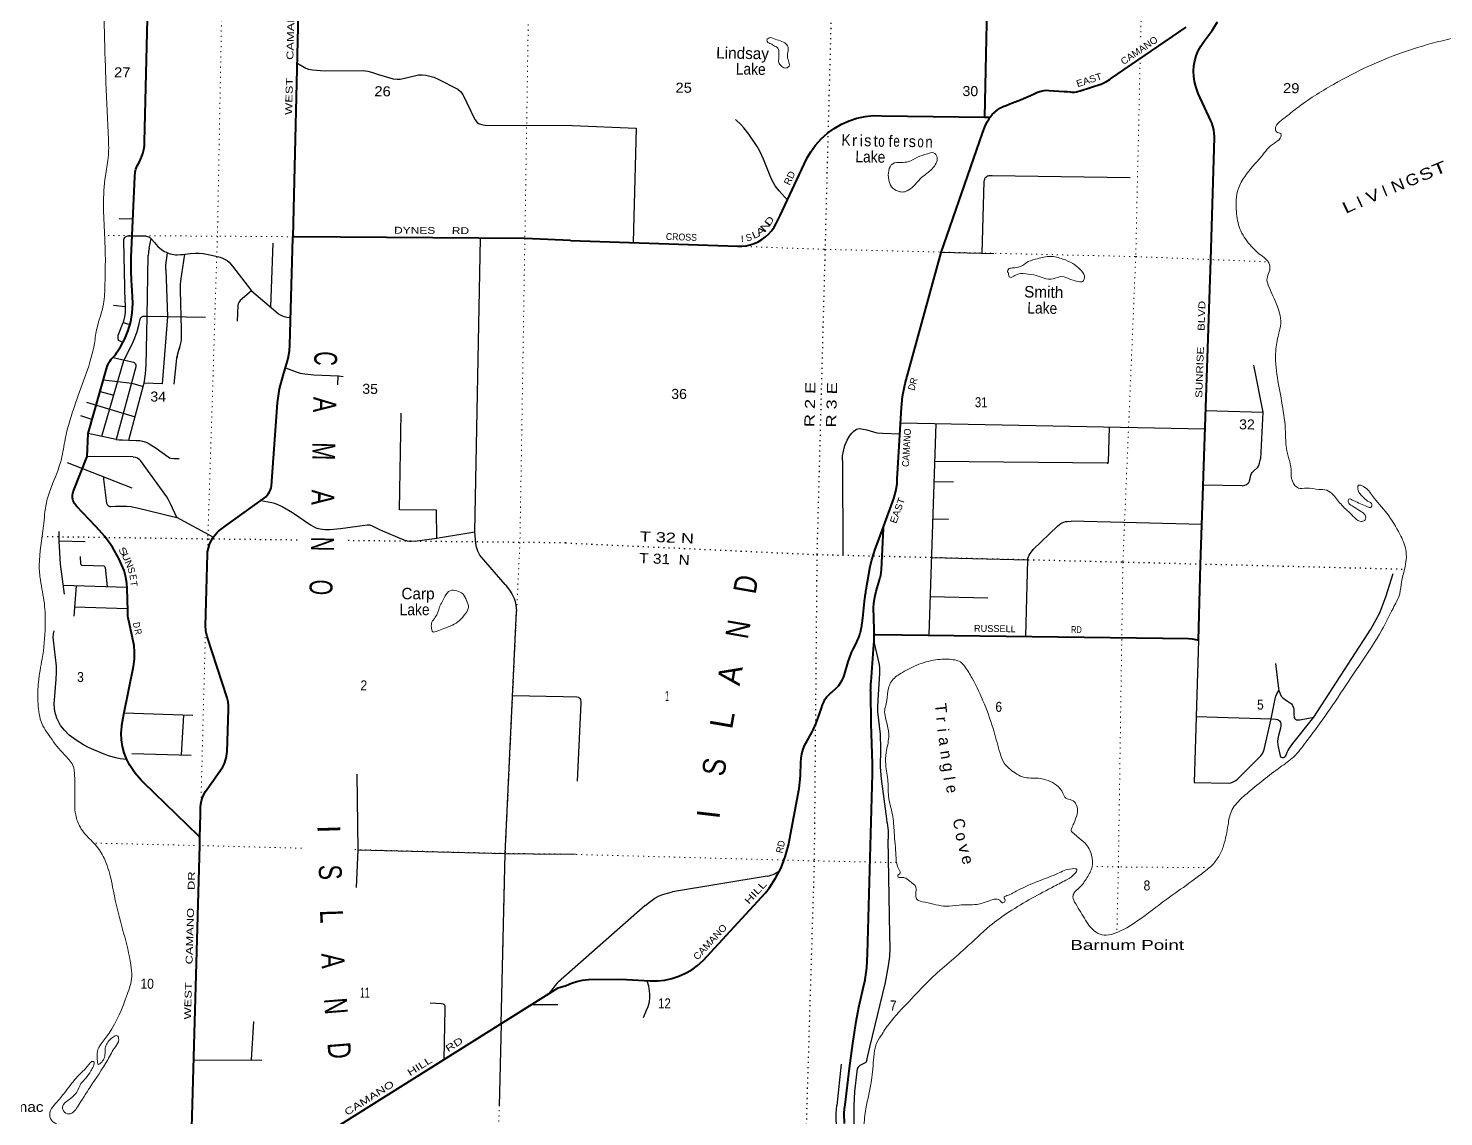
# Model space of a CAD drawing. Header units: feet. Extents: x -493433 to -244333, y 184684 to 373072.
# Drawn here: x -377997 to -353286, y 254339 to 273336 of the extents above; entities that cross this region are included whole.
import ezdxf
from ezdxf.enums import TextEntityAlignment as Align

# ---------------------------------------------------------------- set-up
doc = ezdxf.new("R2010")
doc.units = ezdxf.units.FT
doc.header["$LTSCALE"] = 60
doc.linetypes.add('DOTTED', pattern=[1.5, 0.3, -1.2])
for name, color, linetype, lineweight in [('26', 7, 'Continuous', 40), ('27', 7, 'Continuous', 13), ('29', 7, 'Continuous', 25), ('39', 7, 'Continuous', 13), ('41', 7, 'Continuous', 13), ('6', 7, 'DOTTED', 25), ('7', 7, 'DOTTED', 13)]:
    doc.layers.add(name, color=color, linetype=linetype, lineweight=lineweight)
doc.layers.add('42', color=7, linetype='Continuous')

msp = doc.modelspace()

# ---------------------------------------------------------------- linework, layer by layer
at = {"layer": '26'}
for points in [[(-361152.82, 278393.81), (-361241, 274793.95), (-361303.86, 271785.83)], [(-373375.61, 269694.95), (-373244, 275072.95), (-373199.77, 276869.58)], [(-375000.16, 259212.16), (-375027, 259238.3), (-375985.72, 260172.26), (-376027.03, 260214.19), (-376135.61, 260341.22), (-376230.32, 260478.9), (-376282, 260582.57), (-376322.55, 260691.07), (-376351.55, 260803.22), (-376368.66, 260917.78), (-376373.7, 261033.51), (-376366.62, 261149.12), (-376366.45, 261150.62), (-376364.23, 261171.55), (-376331.95, 261366.73), (-376158.8, 262196.12), (-376143.68, 262322.91), (-376141.9, 262450.58), (-376150.56, 262556.21), (-376161, 262613.95), (-376241.99, 262993.31), (-376247.38, 263018.54), (-376251.6, 263043.31), (-376257.74, 263083.28), (-376259.36, 263116.98), (-376260.54, 263141.59), (-376261.11, 263166.98), (-376270, 263561.95), (-376277.15, 263647.77), (-376281.15, 263684.45), (-376298.69, 263780.35), (-376326.15, 263873.9), (-376416.51, 264081.65), (-376528.09, 264278.81), (-376659.66, 264463.22), (-376809.79, 264632.88), (-376825.3, 264648.49), (-377154.48, 264992.4), (-377158.3, 264996.48), (-377175.09, 265016.89), (-377189.65, 265038.94), (-377201.83, 265062.39), (-377211.49, 265086.99), (-377218.53, 265112.46), (-377222.87, 265138.53), (-377224.45, 265164.91), (-377223.27, 265191.31), (-377219.34, 265217.45), (-377212.7, 265243.02), (-376969, 265859.95), (-376951, 266265.95), (-376621.03, 267432.96), (-376605.52, 267471.17), (-376586.1, 267507.56), (-376567.79, 267534.62), (-376548.55, 267559.69), (-376525.96, 267584.62), (-376493.63, 267620.28), (-376473.48, 267645.23), (-376456.6, 267670.28), (-376385.47, 267775.86), (-376311.63, 267914.92), (-376252.74, 268060.94), (-376209.43, 268212.31), (-376182.17, 268367.38), (-376171.28, 268524.45), (-376175.16, 268660.75), (-376193, 268937.95), (-376199.89, 269094.78), (-376200.68, 269110.17), (-376199.62, 269332.89), (-376137, 270750.95), (-376129.17, 270823.08), (-376125.08, 270851.76), (-376118.03, 270879.86), (-376108.07, 270907.06), (-376095.32, 270933.07), (-376093.56, 270936.2), (-376056, 271007.95), (-376025.59, 271074.76), (-376019.13, 271089.43), (-375995.92, 271152.92), (-375979.48, 271218.48), (-375969.98, 271285.41), (-375967.53, 271352.96), (-375881, 274939.95)], [(-363229.94, 262757), (-363201, 262756.62), (-357740, 262684.17), (-357678.78, 262680.14), (-357618.31, 262669.73), (-357568, 262655.95), (-357531, 263978.95), (-357351, 269295.95), (-357288, 271429.95), (-357288.82, 271441.68), (-357291.13, 271503.94), (-357299.93, 271565.62), (-357315.12, 271626.04), (-357336.56, 271684.54), (-357353.88, 271721.54), (-357572, 272194.95), (-357616.44, 272317.15), (-357638.43, 272406.01), (-357651.01, 272496.68), (-357654.04, 272588.17), (-357647.49, 272679.47), (-357631.44, 272769.59), (-357606.05, 272857.53), (-357571.61, 272942.34), (-357528.5, 273023.09), (-357505.57, 273059.07), (-357470, 273108.95), (-357329.6, 273299.13), (-357234.88, 273445.93)], [(-361205.2, 271784.45), (-361186.67, 271806.91), (-361167.57, 271830.06), (-361123.03, 271873.79), (-361074.17, 271912.63), (-361021.51, 271946.15), (-360965.64, 271973.98), (-360937.72, 271985.27), (-360860, 272016.95), (-360673, 272085.95), (-360446, 272185.95), (-360378.46, 272218.84), (-360373.05, 272221.31), (-360336.55, 272235.37), (-360298.79, 272245.53), (-360260.18, 272251.68), (-360221.13, 272253.77), (-360182.08, 272251.76), (-359912.06, 272233.76), (-359886.59, 272232.06), (-359862.06, 272229.9), (-359805.91, 272224.94), (-359780.63, 272222.72), (-359755.91, 272221.42), (-359752.56, 272221.25), (-359724.21, 272222.73), (-359696.17, 272227.17), (-359682.42, 272230.47), (-359633, 272243.95), (-359271, 272360.95), (-359264.85, 272363.6), (-359240.93, 272373.38), (-359175.24, 272405.81), (-359113.31, 272444.94), (-359103, 272451.95), (-357780.5, 273353.74)], [(-368530.16, 269632.75), (-365617.06, 269532.19), (-365541.71, 269532.6), (-365466.82, 269540.89), (-365393.2, 269556.96), (-365321.67, 269580.63), (-365253, 269611.66), (-365187.96, 269649.69), (-365127.24, 269694.31), (-365071.52, 269745.03), (-365021.41, 269801.3), (-364977.45, 269862.5), (-364940.13, 269927.96), (-364923.4, 269963.65), (-364872, 270066.95), (-364412.52, 271050.66), (-364410.26, 271055.1), (-364337.2, 271181.14), (-364251.37, 271298.85), (-364153.71, 271406.94), (-364045.28, 271504.24), (-363927.27, 271589.67), (-363800.99, 271662.29), (-363667.8, 271721.32), (-363529.17, 271766.1), (-363386.62, 271796.14), (-363241.71, 271811.12), (-363096.03, 271810.87), (-361303.86, 271785.83), (-361205.2, 271784.45)], [(-363066.97, 264632.65), (-362886.08, 265128.25), (-362851.65, 265256.56), (-362830.81, 265387.75), (-362825.09, 265463.84), (-362752.28, 266720.02), (-362732.75, 266911.45), (-362688.08, 267133.52), (-362059, 269422.95), (-361341, 271506.95), (-361297.61, 271614.2), (-361256.64, 271700.77), (-361222.51, 271756.91), (-361207.32, 271781.88), (-361205.2, 271784.45)], [(-375000.16, 259212.16), (-374992, 259617.95), (-374990, 259738.95), (-374984.86, 259796.58), (-374973.73, 259853.36), (-374956.73, 259908.66), (-374934.03, 259961.88), (-374905.9, 260012.44), (-374874.04, 260057.98), (-374732.13, 260251.37), (-374601.65, 260447.38), (-374574.38, 260502.81), (-374553.05, 260560.78), (-374537.9, 260620.67), (-374529.09, 260681.81), (-374527.21, 260709.99), (-374500.59, 261444.86), (-374500.83, 261513.95), (-374508.3, 261582.63), (-374522.9, 261650.15), (-374523.27, 261651.5), (-374871.84, 262719.95), (-374879.98, 262744.9), (-374886.88, 262769.95), (-374890.58, 262783.41), (-374898.77, 262830.38), (-374900.3, 262852.95), (-374902, 262878.06), (-374901.4, 262902.95), (-374871, 264158.95), (-374866.73, 264195.86), (-374853.54, 264262.17), (-374833.49, 264326.75), (-374806.81, 264388.87), (-374776.6, 264440.8), (-374741.13, 264489.28), (-374700.78, 264533.79), (-374675.22, 264557.67), (-374608.37, 264608.55), (-374584.69, 264625.89), (-374558.37, 264644.95), (-373894.26, 265125.93), (-373879.48, 265136.81), (-373852.08, 265160.5), (-373827.31, 265186.94), (-373805.44, 265215.81), (-373786.7, 265246.82), (-373771.31, 265279.61), (-373759.44, 265313.84), (-373751.2, 265349.11), (-373647.9, 266798.23), (-373609.8, 267040.23), (-373546.61, 267276.91), (-373546.16, 267278.29), (-373472.03, 267530.43), (-373452.77, 267606.03), (-373436.79, 267706.88), (-373431.44, 267808.84), (-373376, 269678.95), (-373375.61, 269694.95)], [(-368530.16, 269632.75), (-369327, 269665.95), (-373350, 269694.77), (-373375.61, 269694.95)], [(-368745.45, 256590.15), (-368606.06, 256626.28), (-368605.82, 256626.41), (-368513.82, 256667.97), (-368417.97, 256699.69), (-368319.34, 256721.22), (-368218.99, 256732.32), (-367655, 256737.95), (-367147.06, 256710.83), (-367135.16, 256710.18), (-367008.61, 256710.43), (-366882.77, 256723.92), (-366759.04, 256750.48), (-366638.76, 256789.83), (-366523.25, 256841.54), (-366413.78, 256905.04), (-366311.55, 256979.63), (-366217.67, 257064.5), (-365123.86, 258246.97), (-365061.85, 258327.62), (-364949.29, 258500.43), (-364855.4, 258684.06), (-364781.23, 258876.5), (-364727.58, 259075.63), (-364540.72, 260066.33), (-364520.72, 260229.86), (-364517.3, 260304.96), (-364510.8, 260514.94), (-364504.98, 260595.47), (-364490.76, 260674.94), (-364468.33, 260752.5), (-364437.9, 260827.28), (-364407.79, 260884.98), (-364310, 261053.95), (-364286.52, 261101.72), (-364239.75, 261207.47), (-364218.43, 261268.79), (-364148, 261471.95), (-364129.03, 261530.28), (-364110.8, 261575.74), (-364087.93, 261619.04), (-364060.65, 261659.72), (-364029.26, 261697.32), (-363994.12, 261731.43), (-363976.86, 261745.8), (-363881.97, 261832.74), (-363849.12, 261867.44), (-363815.99, 261910.18), (-363787.52, 261956.15), (-363764, 262004.85), (-363745.7, 262055.73), (-363681.6, 262276.83), (-363622.39, 262438.4), (-363588.26, 262513.08), (-363540, 262610.95), (-363518.47, 262655.69), (-363506.51, 262680.53), (-363496.68, 262705.69), (-363483, 262740.69), (-363471.33, 262782.57), (-363464.34, 262807.69), (-363459.78, 262832.57), (-363447.1, 262901.86), (-363442.47, 262927.11), (-363438.94, 262951.86), (-363433.78, 262987.97), (-363430.25, 263012.7), (-363427.57, 263037.97), (-363390.43, 263387.93), (-363387.81, 263412.68), (-363384.1, 263437.93), (-363376.31, 263490.89), (-363372.59, 263516.2), (-363368.18, 263540.89), (-363296.84, 263940.28), (-363270.95, 264056.17), (-363212.18, 264243.62), (-363180, 264322.95), (-363066.97, 264632.65)], [(-363229.94, 262757), (-363231, 262839.95), (-363239.39, 263224.92), (-363235.5, 263297.01), (-363220, 263406.55), (-363193.14, 263513.87), (-363143, 263685.95), (-363127.68, 263740.01), (-363126.2, 263744.36), (-363113.35, 263790.67), (-363105.42, 263838.07), (-363102.48, 263886.04), (-363095, 264006.95), (-363068.12, 264606.95), (-363066.97, 264632.65)], [(-363749.71, 254220.02), (-363751.82, 254388.57), (-363744.78, 254487.83), (-363744, 254501.95), (-363655, 255233.95), (-363594, 255657.95), (-363545, 255998.95), (-363498, 256248.95), (-363395.9, 256681.95), (-363388.68, 256715.79), (-363386.27, 256731.95), (-363355.52, 256937.94), (-363344.33, 257182.01), (-363259.14, 260325.95), (-363260.34, 260503.01), (-363284, 261197.95), (-363290.32, 261757.93), (-363290.6, 261782.65), (-363289.98, 261807.93), (-363288.54, 261867.38), (-363287.26, 261880.08), (-363284.77, 261904.74), (-363282.96, 261930.08), (-363236.31, 262579.9), (-363231.22, 262630.42), (-363229.49, 262721.93), (-363229.94, 262757)], [(-375153, 253735.95), (-375003, 259070.95), (-375000.16, 259212.16)], [(-375153, 253735.95), (-375128, 253735.46), (-373728, 253707.95), (-373717.68, 253707.83), (-373581.68, 253713.88), (-373447.05, 253734.12), (-373315.28, 253768.31), (-373114.11, 253852.63), (-372946.76, 253944.4), (-372921.65, 253958.25), (-372896.76, 253974.23), (-372497.11, 254230.76), (-368745.45, 256590.15)]]:
    msp.add_lwpolyline(points, dxfattribs=at)
at = {"layer": '29'}
for p, q in [((-370021.01, 271643.93), (-368497.06, 271636.95)), ((-361343.2, 269412.98), (-361306.93, 270664.01)), ((-376172, 270003.95), (-376408, 270010.95)), ((-376304.62, 268545.98), (-376328.71, 269630.96)), ((-376181.85, 269716.46), (-375978, 269715.05)), ((-375885.89, 269500.61), (-375850, 269658.95)), ((-370198.6, 264549.5), (-370103.38, 269669.03)), ((-375331.2, 268926.84), (-375267, 269395.95)), ((-373729, 269582.95), (-373766, 268473.95)), ((-362057, 269429.95), (-361142, 269407.95)), ((-375320.49, 268080.94), (-375339.67, 268764.93)), ((-376303, 268472.95), (-376507, 268497.95)), ((-376340, 268202.95), (-376222.04, 268165.82)), ((-376518, 267587.95), (-376159.14, 267507.33)), ((-376120.78, 267426.08), (-376462.83, 266161.68)), ((-375451, 267124.95), (-375403.76, 267576.24)), ((-375657, 267131.95), (-375975.95, 267142.48)), ((-372592.15, 267269.5), (-372599, 267114.95)), ((-376744, 266998.95), (-376503, 266934.95)), ((-376241.41, 266146.6), (-375990.76, 267081.9)), ((-376979, 266809.95), (-376133.12, 266551.54)), ((-357442, 266662.18), (-356446, 266636.95)), ((-376885, 266509.95), (-377082, 266572.95)), ((-362768, 266449.95), (-357451.03, 266344.59)), ((-362153.13, 266435.95), (-362274, 262750.95)), ((-376461.88, 266161.53), (-376951, 266265.95)), ((-359128.21, 266374.93), (-359142.53, 265762.94)), ((-377316, 265755.95), (-376187, 265315.95)), ((-376168.01, 265854.24), (-376969, 265859.95)), ((-375580.02, 265160.39), (-376040.58, 265793.98)), ((-363784.8, 265791.96), (-363776, 264135.95)), ((-359160, 265743.12), (-362176, 265773.08)), ((-376690.35, 265512.03), (-376629.32, 265046.91)), ((-361845, 265413.95), (-362188, 265421.05)), ((-356803.01, 265351.23), (-357484, 265358.95)), ((-376098.8, 264965.79), (-375402, 264796.95)), ((-374769, 264454.95), (-375402, 264796.95)), ((-361932, 264759.95), (-362207.96, 264771.04)), ((-357509, 264673.95), (-359792, 264732.91)), ((-360029.31, 264648.24), (-360451.92, 264236.86)), ((-377006, 264370.95), (-377463, 264384.95)), ((-376654.92, 263925.06), (-376622.01, 263587.05)), ((-369669.97, 263626.24), (-370083.12, 264102.58)), ((-362230, 264101.95), (-360549.83, 264060.99)), ((-360549.83, 264060.99), (-360589, 262727.95)), ((-376270, 263577.95), (-377390.02, 263608.13)), ((-377159.77, 263603.01), (-377203, 263073.95)), ((-362250, 263417.95), (-361247, 263397.95)), ((-376265, 263201.95), (-377190.01, 263230.67)), ((-355551.44, 261310.23), (-354559.5, 262847.92)), ((-356220, 262250.95), (-356168.56, 261814.12)), ((-369542, 261688.95), (-368661.51, 261675.77)), ((-368661.51, 261675.77), (-368421.05, 261665.7)), ((-376332, 261385.95), (-375122, 261348.95)), ((-375287, 261349.95), (-375331, 260654.95)), ((-357605, 261324.95), (-356296.15, 261280.52)), ((-355917.35, 260852.05), (-355551.44, 261310.23)), ((-355795.99, 261266.91), (-355551.44, 261310.23)), ((-376191, 260679.95), (-375156, 260646.95)), ((-362954.3, 257515), (-362982.78, 259184.94)), ((-368446, 258915.95), (-368706.94, 258923.7)), ((-365097, 258535.95), (-366751.22, 258262.28)), ((-367228.82, 258023.88), (-368743.84, 256687.88)), ((-368903, 256489.95), (-368743.84, 256687.88)), ((-369203, 256299.95), (-368750.25, 256299.79)), ((-374063, 256002.95), (-374105, 255331.95)), ((-369744, 255960.95), (-369776, 254524.95)), ((-375106, 255331.95), (-373920, 255325.95)), ((-363808, 255257.95), (-363879.29, 254535.18))]:
    msp.add_line(p, q, dxfattribs=at)
for points in [[(-373306, 272732.95), (-373153.58, 272641.7), (-373103.47, 272621), (-373035.94, 272611.19), (-372896.5, 272598.11), (-372809.36, 272594.84), (-372151.42, 272598.11), (-372066.45, 272588.3), (-372007.63, 272571.95), (-371881.27, 272528.35), (-371624.19, 272454.24), (-371558.83, 272447.71), (-371506.55, 272449.88), (-371354.05, 272484.76), (-371184.11, 272523.99), (-371118.75, 272526.18), (-371057.76, 272519.64), (-370918.32, 272480.4), (-370842.07, 272449.89), (-370500.03, 272271.14), (-370454.28, 272230.83), (-370412.89, 272179.59), (-370199.38, 271743.64), (-370157.98, 271690.24), (-370138.38, 271674.99), (-370103.52, 271660.81), (-370057.77, 271648.83), (-370021.01, 271643.93)], [(-368497.06, 271636.95), (-367382, 271589.95), (-367439, 269595.95)], [(-364744, 270336.95), (-364889.5, 270496.12), (-364957.71, 270587.47), (-365021.51, 270703.05), (-365162.33, 271050.86), (-365223.93, 271188.44), (-365272.33, 271271), (-365417.55, 271486.73), (-365505.55, 271596.79), (-365558.36, 271654.03), (-365650.77, 271742.09)], [(-361306.93, 270664.01), (-361303.75, 270687.63), (-361299.91, 270703.86), (-361291.1, 270723.4), (-361280.11, 270736.88), (-361265.25, 270751.46), (-361248.21, 270760), (-361236.65, 270763.57), (-361222, 270764.95)], [(-361222, 270764.95), (-361172, 270765.95), (-358760, 270730.95)], [(-376328.71, 269630.96), (-376327.82, 269648.62), (-376322.37, 269667.42), (-376312.57, 269683.5), (-376298.41, 269695.75), (-376278.8, 269706.93), (-376260.28, 269714.28), (-376181.85, 269716.46)], [(-375978, 269715.05), (-375952.01, 269712.11), (-375934.03, 269707.75), (-375913.34, 269701.21), (-375899.72, 269695.76), (-375886.65, 269688.13), (-375876.85, 269681.59), (-375850, 269658.95)], [(-375850, 269658.95), (-375795.14, 269594.39), (-375734.68, 269526.81), (-375706.9, 269501.75), (-375670.41, 269472.86), (-375646.99, 269457.61), (-375616.49, 269440.17), (-375590.34, 269426.54), (-375567, 269414.95)], [(-375941.09, 267452.91), (-375923, 268305.95), (-375902.25, 269369.97)], [(-375885.89, 269500.61), (-375893.72, 269461.16), (-375896.99, 269445.35), (-375899.71, 269419.2), (-375902.25, 269369.97)], [(-375596.29, 269125.11), (-375593.06, 269200.12), (-375567, 269414.95)], [(-375567, 269414.95), (-375521.72, 269401.2), (-375488.5, 269393.57), (-375456.91, 269387.58), (-375428.59, 269384.31), (-375396.45, 269383.22), (-375340.89, 269385.94), (-375301.13, 269390.3), (-375267, 269395.95)], [(-375267, 269395.95), (-375173.68, 269406.65), (-375077.82, 269411.01), (-375012.46, 269409.92), (-374943.83, 269402.3), (-374800.04, 269375.05), (-374645.36, 269339.08), (-374607.23, 269326), (-374570.19, 269306.38), (-374527.71, 269281.32), (-374489.58, 269251.89), (-374464.53, 269226.82), (-374432.32, 269185.94)], [(-375596.29, 269125.11), (-375568, 268298.95), (-375657, 267131.95)], [(-374432.32, 269185.94), (-374101, 268752.95), (-373632.57, 268357.45)], [(-375339.67, 268764.93), (-375338.15, 268857.63), (-375331.2, 268926.84)], [(-374101, 268752.95), (-374297.35, 268587.34), (-374311.51, 268569.36), (-374323.49, 268550.28), (-374332.21, 268525.77), (-374336.56, 268500.15), (-374351, 268226.95)], [(-376304.62, 268545.98), (-376303, 268472.95), (-376308.76, 268375.61), (-376319.65, 268299.32), (-376340, 268202.95)], [(-373632.57, 268357.45), (-373600.19, 268336.66), (-373565.33, 268319.23), (-373530.48, 268308.33), (-373482.55, 268295.25), (-373419.37, 268290.89)], [(-376428.97, 267938.88), (-376429.12, 267962.27), (-376427.49, 267977.8), (-376412.24, 268021.4), (-376362.13, 268142.38), (-376340, 268202.95)], [(-376186.4, 267823.15), (-376135.54, 267935.84), (-376095.24, 268045.92), (-376060.38, 268178.89), (-376045.13, 268261.72), (-376038.05, 268276.16), (-376025.52, 268290.06), (-376014.63, 268299.05), (-376001.56, 268307.49), (-375990.12, 268311.04), (-375975, 268313.26)], [(-375975, 268313.26), (-375919, 268313.95), (-374903, 268291.95)], [(-376342.82, 267853.45), (-376425, 267883.95), (-376428.97, 267938.88)], [(-375403.76, 267576.24), (-375388.26, 267658.19), (-375346.87, 267791.16), (-375328.35, 267862), (-375323.99, 267901.24), (-375319.64, 268000.42), (-375320.49, 268080.94)], [(-376714.32, 266215.42), (-376329, 267534.95), (-376186.4, 267823.15)], [(-376159.14, 267507.33), (-376147.53, 267501.52), (-376136.64, 267491.16), (-376129.01, 267480.27), (-376120.3, 267462.83), (-376118.67, 267452.47), (-376118.67, 267442.66), (-376120.78, 267426.08)], [(-375990.76, 267081.9), (-375975.95, 267142.48), (-375951.46, 267304.8), (-375943.83, 267387.08), (-375941.09, 267452.91)], [(-373507, 267409.95), (-373321.82, 267338.05), (-373252.11, 267318.44), (-373169.32, 267305.36), (-373010.28, 267290.1), (-372581.08, 267268.3), (-372500.47, 267259.58)], [(-356604, 267456.95), (-356446, 266636.95), (-356483.01, 265820)], [(-376684, 267200.95), (-376191, 267140.95), (-375990.76, 267081.9)], [(-370864, 264436.95), (-370868, 264927.95), (-371517, 264932.95), (-371490, 266618.95)], [(-376461.88, 266161.53), (-376412.24, 266153.86), (-376371.94, 266150.6), (-376352.33, 266150.6), (-376241.41, 266146.6)], [(-376241.41, 266146.6), (-376108.32, 266143.5), (-376051.68, 266139.15), (-376000.48, 266129.34), (-375940.57, 266110.81), (-375887.19, 266085.74), (-375766.27, 266009.45), (-375553.86, 265855.77), (-375529.89, 265840.51), (-375509.19, 265832.88), (-375454.73, 265826.34), (-375361, 265825.95)], [(-363784.8, 265791.96), (-363781.98, 265874.34), (-363766.58, 265955.79), (-363740.18, 266054.86), (-363700.58, 266147.32), (-363658.77, 266217.76), (-363616.97, 266268.39), (-363581.76, 266305.81), (-363535.56, 266336.63), (-363493.76, 266349.84), (-363451.95, 266347.64), (-363359.54, 266330.03), (-363181.32, 266277.2), (-363082.31, 266268.39), (-362776.48, 266259.59)], [(-376168.01, 265854.24), (-376129.02, 265849.23), (-376093.07, 265836.15), (-376063.66, 265815.45), (-376040.58, 265793.98)], [(-356803.01, 265351.23), (-356759.98, 265359.22), (-356728.07, 265371.88), (-356699.47, 265394.44), (-356684.07, 265415.91), (-356675.27, 265436.27), (-356666.46, 265479.75), (-356654.36, 265536.43), (-356642.26, 265567.8), (-356631.26, 265583.76), (-356593.86, 265618.44), (-356543.25, 265662.46), (-356530.05, 265677.32), (-356514.65, 265702.64), (-356499.25, 265748.32), (-356488.25, 265789.59), (-356483.01, 265820)], [(-375402, 264796.95), (-375513.5, 265038.66), (-375550.54, 265107.33), (-375580.02, 265160.39)], [(-376629.32, 265046.91), (-376618.1, 265021.77), (-376602.85, 265006.51), (-376574.53, 264991.25), (-376553.83, 264987.98), (-376475.4, 264993.43), (-376424.2, 264996.7), (-376279.31, 264994.52), (-376200.88, 264987.98), (-376155.13, 264980.35), (-376098.8, 264965.79)], [(-373936, 265095.95), (-373746.57, 265059.38), (-373699.74, 265047.4), (-373656.17, 265032.15), (-373563.56, 264989.63), (-373384.91, 264884.99), (-373071.18, 264667.01), (-372989.48, 264621.23), (-372958.98, 264609.25), (-372901.24, 264597.25), (-372821.72, 264588.54), (-372731.3, 264588.53), (-372548.29, 264605.97), (-372082.04, 264667.01), (-372041.73, 264668.1), (-372022.12, 264664.83), (-372003.61, 264658.29), (-371855.46, 264584.17), (-371441.51, 264405.42), (-371383.76, 264387.44), (-371343.45, 264383.08), (-371305.32, 264381.99), (-371206.21, 264387.98), (-370864, 264436.95)], [(-360029.31, 264648.24), (-359989.89, 264679.54), (-359972.29, 264692.75), (-359946.99, 264705.96), (-359916.18, 264716.96), (-359887.58, 264725.77), (-359857.88, 264730.17), (-359792, 264732.91)], [(-377466, 264552.95), (-377463, 264384.95), (-377441.78, 263981.12), (-377371, 263459.95)], [(-370864, 264436.95), (-370798, 264445.95), (-370198.6, 264549.5)], [(-370083.12, 264102.58), (-370111.38, 264142.75), (-370148.42, 264210.33), (-370172.38, 264277.91), (-370185.46, 264341.12), (-370198.6, 264549.5)], [(-360549.83, 264060.99), (-360542.14, 264098.92), (-360525.63, 264139.09), (-360508.04, 264168.26), (-360483.83, 264198.53), (-360451.92, 264236.86)], [(-376654.92, 263925.06), (-376658.41, 263934.02), (-376662.78, 263939.19), (-376668.22, 263942.74), (-376674.76, 263945.73), (-377058.2, 263962.08), (-377065.83, 263965.08), (-377071.28, 263969.71), (-377075.09, 263974.89), (-377077.81, 263983.88), (-377083.26, 264114.67)], [(-354559.5, 262847.92), (-354467.35, 263014.74), (-354403.55, 263135.82), (-354359.54, 263243.68), (-354297.94, 263415.39), (-354168, 263818.95)], [(-369669.97, 263626.24), (-369595.02, 263531.29), (-369554.71, 263464.25), (-369516.59, 263385.23), (-369496.98, 263332.92), (-369483.91, 263265.34), (-369475.79, 263163.94)], [(-369744, 255960.95), (-369669, 258933.95), (-369475.79, 263163.94)], [(-376275, 260571.95), (-376395.95, 260583.52), (-376470.03, 260599.86), (-376581.14, 260631.47), (-376700.97, 260678.34), (-376931.92, 260777.53), (-377034.32, 260832.02), (-377158.51, 260909.41), (-377282.7, 260998.78), (-377367.67, 261083.8), (-377435.21, 261168.81), (-377498.39, 261297.43), (-377533.25, 261408.6), (-377546.33, 261537.22), (-377511.47, 261973.2), (-377504.93, 262092), (-377502.75, 262199.91), (-377555.04, 262657.69), (-377561.58, 262707.82), (-377559.4, 262766.68), (-377546.33, 262819)], [(-363101, 260237.95), (-363116.41, 260441.33), (-363112.01, 260758.32), (-363120.81, 261013.69), (-363164.82, 261405.53), (-363167.02, 261482.58), (-363160.42, 261616.87), (-363129.61, 262074.75), (-363129.62, 262168.31), (-363138.42, 262228.85), (-363230.82, 262625.1)], [(-357568, 262655.95), (-357645, 260174.95), (-357042.06, 260162.8)], [(-357042.06, 260162.8), (-357004.19, 260167.8), (-356960.19, 260182.11), (-356916.18, 260207.42), (-356885.38, 260230.54), (-356476.14, 260635.6), (-356445.34, 260682.92), (-356423.33, 260745.66), (-356295.72, 261282.8), (-356229.71, 261635.02), (-356216.52, 261678.5), (-356198.91, 261718.68), (-356163.71, 261775.91)], [(-356168.56, 261814.12), (-356163.71, 261775.91), (-356149.41, 261735.73), (-356140.61, 261715.92), (-356116.41, 261675.2), (-356094.41, 261652.08), (-356029.5, 261602.55), (-355961.29, 261559.62), (-355953.05, 261553.28), (-355943.69, 261543.11), (-355926.09, 261514.49), (-355906.29, 261474.87), (-355902.44, 261463.58), (-355900.79, 261449.55), (-355900.79, 261354.89), (-355899.69, 261319.12), (-355897.49, 261308.67), (-355887.59, 261287.75), (-355877.69, 261275.64), (-355869.99, 261270.14), (-355860.08, 261266.84), (-355838.08, 261264.64), (-355818.28, 261264.64), (-355795.99, 261266.91)], [(-368421.05, 261665.7), (-368393.64, 261659.8), (-368367.24, 261635.58), (-368358.44, 261620.17), (-368349, 261583.95)], [(-368349, 261583.95), (-368348, 261560.95), (-368414, 260195.95)], [(-356296.15, 261280.52), (-356216.52, 261278.4), (-356189.02, 261272.35), (-356176.92, 261266.84), (-356154.91, 261249.78), (-356136.21, 261223.92), (-356128.51, 261196.95), (-356127.41, 261182.09), (-356127.41, 261158.98), (-356135.11, 261122.1), (-356172.51, 260990.02), (-356182.42, 260942.69), (-356185.71, 260888.75), (-356183.52, 260829.32), (-356179.11, 260791.89), (-356141.71, 260637.8), (-356132.91, 260621.29), (-356124.11, 260614.68), (-356102.1, 260606.98), (-356083.41, 260608.08), (-356064.7, 260615.78), (-356048.21, 260630.09), (-356036.1, 260646.6), (-356016.3, 260703.84), (-356006.4, 260726.95), (-355978.89, 260769.88), (-355917.35, 260852.05)], [(-372264, 260317.95), (-372242, 258997.95), (-372274, 258338.95)], [(-363000.09, 259469.23), (-363007, 259539.95), (-363101, 260237.95)], [(-363000.09, 259469.23), (-362986.61, 259327.42), (-362982.78, 259184.94)], [(-372241, 258997.95), (-369669, 258933.95), (-368706.94, 258923.7)], [(-365097, 258535.95), (-365060.3, 258545.38), (-365032.8, 258553.09), (-364992.1, 258567.4), (-364967.89, 258578.4), (-364938.19, 258594.92), (-364886.49, 258627.94)], [(-367228.82, 258023.88), (-367128.51, 258101.25), (-367058.11, 258150.78), (-366981.1, 258191.51), (-366917.3, 258216.82), (-366835.88, 258242.14), (-366751.22, 258262.28)], [(-363032.32, 256682.79), (-362977.81, 256969.74), (-362958.01, 257135.95), (-362951.4, 257277.94), (-362954.3, 257515)], [(-367200, 256716.95), (-367171.4, 256622.48), (-367149.4, 256483.79), (-367149.4, 256422.15), (-367160.4, 256336.3), (-367182.4, 256259.25), (-367208.81, 256195.41), (-367263.81, 256063.33)], [(-363359.04, 255323.29), (-363308, 255552.95), (-363032.32, 256682.79)], [(-370980, 256325.95), (-370783.48, 256315.28), (-370756.24, 256311.46), (-370742.08, 256302.2), (-370733.37, 256289.66), (-370726.93, 256267.17)], [(-370726.93, 256267.17), (-370724, 256226.95), (-370744.84, 255334.99)], [(-363359.04, 255323.29), (-363367.24, 255298.34), (-363374.94, 255286.23), (-363384.84, 255276.88), (-363477.25, 255230.65), (-363490.45, 255221.29), (-363508.05, 255202.03), (-363519.05, 255184.97), (-363525.65, 255166.81), (-363532.25, 255127.18), (-363574.06, 254779.36), (-363587.26, 254532.81), (-363582.86, 254132.16), (-363569.66, 253929.63)], [(-363808.88, 253659.97), (-363879.89, 254134.91), (-363890.89, 254284.61), (-363890.89, 254396.88), (-363879.29, 254535.18)]]:
    msp.add_lwpolyline(points, dxfattribs=at)
for centre, radius, start, end in [((-374499.55, 267441.53), 914.19, 159.97836, 171.52596), ((-359157.4, 265758.43), 15.45, 260.37199, 16.89143)]:
    msp.add_arc(centre, radius, start, end, dxfattribs=at)
at = {"layer": '39'}
for points in [[(-375638.84, 278632.73), (-375742, 278392.95), (-375848, 278058.95), (-375935, 277794.95), (-376102, 277532.95), (-376180, 277308.95), (-376259, 276735.95), (-376383, 276133.95), (-376467, 275788.95), (-376524, 275613.95), (-376625, 275433.95), (-376681, 275203.95), (-376756, 274763.95), (-376714, 274158.95), (-376675, 273501.95), (-376648, 272550.95), (-376604, 271545.95), (-376603, 271070.95), (-376652, 270757.95), (-376665, 269734.95), (-376652, 269320.95), (-376659, 268877.95), (-376684, 268520.95), (-376797, 268107.95), (-376843, 267836.95), (-377172, 266794.95), (-377352, 266166.95), (-377420, 265817.95), (-377597, 265320.95), (-377682, 265052.95), (-377730, 264649.95), (-377806, 263960.95), (-377786, 263707.95), (-377717, 263298.95), (-377702, 262894.95), (-377755, 262328.95), (-377821, 261923.95), (-377828, 261591.95), (-377773, 261235.95), (-377611, 260958.95), (-377369, 260657.95), (-377218, 260469.95), (-377188, 260285.95), (-377185, 259965.95), (-377170, 259609.95), (-377088, 259386.95), (-376927, 259187.95), (-376828, 259087.95), (-376673, 258850.95), (-376557, 258499.95), (-376474, 258093.95), (-376207, 256988.95), (-376192, 256784.95), (-376271, 256469.95), (-376588, 255796.95), (-376724, 255610.95), (-376791, 255476.95), (-376792, 255344.95), (-376772, 255251.95), (-376716, 255291.95), (-376669, 255369.95), (-376655, 255472.95), (-376650, 255555.95), (-376608, 255637.95), (-376514, 255729.95), (-376447, 255752.95), (-376418, 255681.95), (-376476, 255558.95), (-376611, 255330.95), (-376917, 254855.95), (-377138, 254510.95), (-377281, 254387.95), (-377385, 254443.95), (-377394, 254522.95), (-377304, 254622.95), (-377152, 254765.95), (-377077, 254916.95), (-376991, 255012.95), (-376905, 255138.95), (-376861, 255222.95), (-376854, 255293.95), (-376868, 255303.95), (-376941, 255247.95), (-377138, 255038.95), (-377342, 254784.95), (-377494, 254598.95), (-377591, 254480.95), (-377619, 254333.95), (-377548, 254235.95), (-377387, 254164.95), (-377223, 254045.95), (-377064, 253729.95), (-376759, 252884.95), (-376691, 252448.95), (-376640, 252197.95), (-376424, 251620.95), (-376274, 251351.95)], [(-357339, 258714.95), (-357214, 258880.95), (-357130, 259067.95), (-357051, 259434.95), (-356992, 259672.95), (-356922, 259784.95), (-356726, 259976.95), (-356140, 260438.95), (-355904, 260620.95), (-355689, 260880.95), (-355456, 261193.95), (-354724, 262272.95), (-354365, 262834.95), (-354171, 263209.95), (-354055, 263465.95), (-354023, 263671.95), (-353968, 263896.95), (-353948, 264234.95), (-354053, 264506.95), (-354275, 264866.95), (-354531, 265174.95), (-354689, 265339.95), (-354773, 265358.95), (-354780, 265273.95), (-354707, 265166.95), (-354615, 265084.95), (-354539, 265018.95), (-354552, 264976.95), (-354618, 264985.95), (-354737, 265037.95), (-354865, 265095.95), (-354945, 265114.95), (-354954, 265067.95), (-354886, 265000.95), (-354754, 264917.95), (-354670, 264850.95), (-354645, 264787.95), (-354680, 264737.95), (-354752, 264730.95), (-354870, 264822.95), (-355066, 265010.95), (-355215, 265193.95), (-355327, 265271.95), (-355466, 265287.95), (-355681, 265308.95), (-355824, 265311.95), (-355928, 265428.95), (-355951, 265634.95), (-356032, 266009.95), (-356049, 266290.95), (-356189, 267239.95), (-356218, 267704.95), (-356170, 267989.95), (-356132, 268182.95), (-356152, 268365.95), (-356348, 268852.95), (-356371, 268971.95), (-356333, 269082.95), (-356328, 269215.95), (-356357, 269270.95), (-356487, 269381.95), (-356672, 269561.95), (-356843, 269835.95), (-356906, 270131.95), (-356869, 270541.95), (-356755, 270756.95), (-356473, 271094.95), (-356243, 271332.95), (-356139, 271420.95), (-356130, 271491.95), (-356206, 271530.95), (-356222, 271609.95), (-356123, 271725.95), (-355853, 271938.95), (-355213, 272355.95), (-354584, 272680.95), (-353918, 272943.95), (-353222, 273140.95), (-352503, 273277.95), (-352051, 273321.95), (-351672, 273316.95), (-351481, 273304.95), (-351046, 273233.95), (-350917, 273086.95), (-350799, 272781.95), (-350673, 272566.95), (-350434, 272428.95), (-350192, 272267.95), (-349959, 272069.95), (-349873, 271940.95), (-349830, 271708.95), (-349822, 271532.95), (-349799, 271436.95), (-349820, 271307.95), (-349799, 270917.95), (-349743, 270514.95), (-349545, 270193.95)], [(-365046, 273176.95), (-364929, 273136.95), (-364813, 273093.95), (-364741, 273029.95), (-364732, 272938.95), (-364745, 272858.95), (-364726, 272768.95), (-364715, 272675.95), (-364763, 272642.95), (-364844, 272671.95), (-364895, 272740.95), (-364894, 272821.95), (-364895, 272928.95), (-364911, 272991.95), (-364969, 273024.95), (-365035, 273065.95), (-365095, 273102.95), (-365101, 273130.95), (-365046, 273176.95)], [(-362810, 270490.95), (-362926, 270568.95), (-362973, 270692.95), (-362976, 270849.95), (-362906, 270972.95), (-362766, 270995.95), (-362627, 271009.95), (-362475, 271084.95), (-362299, 271145.95), (-362192, 271160.95), (-362132, 271086.95), (-362148, 270980.95), (-362217, 270883.95), (-362413, 270718.95), (-362543, 270578.95), (-362651, 270500.95), (-362740, 270477.95), (-362810, 270490.95)], [(-360899, 269082.95), (-360887, 269133.95), (-360814, 269152.95), (-360676, 269179.95), (-360538, 269262.95), (-360379, 269313.95), (-360152, 269353.95), (-359937, 269308.95), (-359761, 269227.95), (-359631, 269123.95), (-359560, 269013.95), (-359589, 268914.95), (-359659, 268915.95), (-359814, 268957.95), (-359957, 269001.95), (-360106, 268962.95), (-360264, 268972.95), (-360400, 269018.95), (-360579, 269050.95), (-360771, 269022.95), (-360856, 268989.95), (-360880, 269015.95), (-360883, 269060.95), (-360899, 269082.95)], [(-370818, 263238.95), (-370724, 263417.95), (-370632, 263519.95), (-370513, 263515.95), (-370412, 263465.95), (-370345, 263347.95), (-370311, 263233.95), (-370359, 263127.95), (-370470, 262997.95), (-370594, 262918.95), (-370742, 262857.95), (-370860, 262811.95), (-370933, 262801.95), (-370960, 262885.95), (-370951, 262969.95), (-370891, 263056.95), (-370818, 263238.95)], [(-363238, 255384.95), (-363199, 255588.95), (-363109, 255755.95), (-362969, 255961.95), (-362620, 256351.95), (-362277, 256709.95), (-361640, 257276.95), (-361208, 257667.95), (-360874, 257912.95), (-360476, 258150.95), (-360085, 258360.95), (-359858, 258479.95), (-359726, 258581.95), (-359691, 258653.95), (-359771, 258666.95), (-360026, 258582.95), (-360344, 258456.95), (-360727, 258285.95), (-360915, 258196.95), (-360962, 258164.95), (-360950, 258135.95), (-360947, 258095.95), (-360993, 258069.95), (-361021, 258098.95), (-361057, 258131.95), (-361110, 258137.95), (-361221, 258106.95), (-361437, 258044.95), (-361746, 258031.95), (-361974, 258011.95), (-362340, 258082.95), (-362491, 258142.95), (-362504, 258225.95), (-362500, 258341.95), (-362608, 258449.95), (-362698, 258509.95), (-362756, 258513.95), (-362809, 258520.95), (-362818, 258552.95), (-362788, 258572.95), (-362776, 258586.95), (-362789, 258637.95), (-362838, 258769.95), (-362849, 258892.95), (-362880, 259299.95), (-362911, 259612.95), (-362978, 259934.95), (-362989, 260185.95), (-363028, 260483.95), (-363018, 260695.95), (-362976, 260965.95), (-363000, 261182.95), (-363045, 261433.95), (-363020, 261546.95), (-362991, 261765.95), (-362914, 261953.95), (-362735, 262092.95), (-362450, 262234.95), (-362116, 262316.95), (-361848, 262315.95), (-361725, 262277.95), (-361644, 262193.95), (-361519, 261992.95), (-361306, 261539.95), (-361135, 261054.95), (-361032, 260681.95), (-360959, 260510.95), (-360770, 260340.95), (-360638, 260268.95), (-360360, 260245.95), (-360047, 260124.95), (-359933, 259987.95), (-359882, 259900.95), (-359783, 259865.95), (-359700, 259789.95), (-359688, 259617.95), (-359744, 259458.95), (-359783, 259365.95), (-359792, 259335.95), (-359766, 259300.95), (-359684, 259227.95), (-359548, 259110.95), (-359434, 258903.95), (-359424, 258698.95), (-359515, 258510.95), (-359650, 258331.95), (-359738, 258243.95), (-359760, 258181.95), (-359710, 258051.95), (-359537, 257766.95), (-359318, 257537.95), (-359180, 257507.95), (-358996, 257552.95), (-358821, 257637.95), (-358315, 257991.95), (-357543, 258554.95), (-357339, 258714.95)], [(-351020.64, 232269.48), (-351190, 232384.95), (-351483, 232494.95), (-351896, 232573.95), (-352217, 232684.95), (-352458, 232796.95), (-352614, 232899.95), (-352772, 232971.95), (-352927, 232995.95), (-353042, 233033.95), (-353145, 233133.95), (-353694, 233654.95), (-354020, 233997.95), (-354635, 234576.95), (-354829, 234879.95), (-354965, 235261.95), (-354993, 235647.95), (-355073, 235878.95), (-355471, 236724.95), (-355529, 236918.95), (-355628, 237035.95), (-355728, 237175.95), (-355880, 237456.95), (-356023, 237807.95), (-356100, 238131.95), (-356207, 238423.95), (-356437, 238767.95), (-356923, 239428.95), (-357143, 239656.95), (-357284, 239779.95), (-357567, 239898.95), (-357857, 240149.95), (-358036, 240315.95), (-358113, 240433.95), (-358220, 240626.95), (-358377, 240796.95), (-358635, 241031.95), (-358782, 241243.95), (-358928, 241513.95), (-359176, 242213.95), (-359299, 242548.95), (-359304, 242625.95), (-359343, 242708.95), (-359636, 243209.95), (-359758, 243499.95), (-359841, 243643.95), (-359872, 243749.95), (-359917, 244032.95), (-359968, 244467.95), (-360015, 244615.95), (-360106, 244762.95), (-360158, 244946.95), (-360189, 245252.95), (-360189, 245458.95), (-360175, 245563.95), (-360218, 245719.95), (-360307, 246021.95), (-360449, 246326.95), (-360576, 246507.95), (-360716, 246602.95), (-361019, 246730.95), (-361413, 246949.95), (-361833, 247234.95), (-362063, 247399.95), (-362241, 247558.95), (-362360, 247695.95), (-362431, 247837.95), (-362483, 247925.95), (-362507, 247915.95), (-362515, 247887.95), (-362576, 247871.95), (-362614, 247876.95), (-362629, 247969.95), (-362626, 248060.95), (-362617, 248132.95), (-362532, 248572.95), (-362437, 249102.95), (-362391, 249417.95), (-362395, 249743.95), (-362441, 249998.95), (-362533, 250259.95), (-362687, 250508.95), (-362963, 250733.95), (-363188, 250905.95), (-363317, 251103.95), (-363349, 251335.95), (-363312, 251578.95), (-363247, 251951.95), (-363189, 252229.95), (-363181, 252564.95), (-363239, 252834.95), (-363336, 253518.95), (-363395, 253848.95), (-363409, 254153.95), (-363373, 254478.95), (-363275, 254968.95), (-363238, 255384.95)]]:
    msp.add_spline(points, degree=3, dxfattribs=at)
at = {"layer": '6'}
msp.add_line((-368617.31, 264353.47), (-372421.29, 264393.97), dxfattribs=at)
for points in [[(-363830.02, 278437.29), (-363948, 274870.95), (-364088, 269477.95), (-364230, 264150.95), (-364277, 258803.95), (-364436, 253538.95), (-364623, 248146.95), (-364724, 242855.95), (-364893, 237485.95), (-364962.1, 232493.32)], [(-373304.01, 264403.36), (-374862, 264419.95), (-377751.72, 264462.14)], [(-368617.31, 264353.47), (-364230, 264150.95), (-358887, 264020.95), (-353968, 263896.95)]]:
    msp.add_lwpolyline(points, dxfattribs=at)
at = {"layer": '7'}
for points in [[(-374486.87, 278613.58), (-374593, 275095.95), (-374695, 269707.95), (-374862, 264419.95), (-375003, 259070.95), (-375149.18, 253810.2), (-375277.9, 248967.22)], [(-369160.4, 278524.83), (-369244, 275021.95), (-369327, 269665.95), (-369414, 264361.95), (-369672.82, 258859.7), (-369796, 253644.95), (-369903, 248284.95), (-370055, 242929.95), (-370170.12, 239006.26)], [(-358481.71, 277490.98), (-358542, 274725.95), (-358578.04, 273125.12)], [(-358584.82, 272823.87), (-358663, 269350.95), (-358887, 264020.95), (-358966, 258697.95), (-358991.7, 257554.69)], [(-368530.15, 269632.75), (-369327, 269665.95), (-374695, 269707.95), (-376664.6, 269718.98)], [(-368530.15, 269632.75), (-364088, 269477.95), (-358663, 269350.95), (-356347.48, 269259.99)], [(-373228.25, 259025.37), (-375003, 259070.95), (-376853.55, 259114.94)], [(-368706.94, 258923.7), (-369669, 258933.95), (-372344.97, 259002.68)], [(-362838.43, 258773.92), (-364277, 258803.95), (-368706.94, 258923.7)], [(-357374.92, 258684.92), (-358966, 258697.95), (-359421.01, 258709.27)]]:
    msp.add_lwpolyline(points, dxfattribs=at)

# ---------------------------------------------------------------- texts
at = {"layer": '27'}
for s, rotation, width, p in [('WEST     CAMANO     DR', 88.598, 1.4, (-373393.56, 271822.67)), ('CAMANO', 34.289, 1.05, (-358875.25, 272691.97)), ('EAST', 17.911, 1.1, (-359678.13, 272306.59)), ('RD', 64.963, 1.05, (-364704.14, 270586.8)), ('DYNES     RD', 359.59, 1.3, (-371611.37, 269752.32)), ('CROSS', 358.023, 0.95, (-366867.66, 269642.95)), ('SUNRISE     BLVD', 88.061, 1.25, (-357502.71, 266883.59)), ('DR', 74.636, 0.95, (-362527.82, 267005.38)), ('CAMANO', 86.683, 0.95, (-362624.55, 265678.46)), ('EAST', 69.949, 1.1, (-362846.16, 264681.81)), ('S', 300.965, 1.35, (-376430.37, 264239.96)), ('U', 295.837, 1.15, (-376371, 264141.02)), ('N', 293.837, 1.1, (-376317.5, 264020.39)), ('E', 279.091, 0.85, (-376232.31, 263791.97)), ('D', 281.863, 0.85, (-376173.76, 262955.4)), ('R', 282.042, 0.85, (-376147.48, 262837.41)), ('RD', 359.24, 0.8, (-359791.27, 262781.39)), ('RD', 77.319, 0.95, (-364830.34, 258930.82)), ('WEST     CAMANO     DR', 88.389, 1.4, (-375158.38, 256035.32)), ('HILL', 47.231, 1.4, (-365418.67, 258038.67)), ('CAMANO', 47.231, 1.1, (-366314.18, 257063.35)), ('CAMANO     HILL     RD', 32.165, 1.4, (-372431.92, 254352.43))]:
    msp.add_text(s, height=120, rotation=rotation, dxfattribs=dict(at, width=width)).set_placement(p)
for s, rotation, width, p in [('A', 35.371, 1.55, (-365176.39, 269744.51)), ('N', 48.089, 1.55, (-365085.76, 269842.25)), ('D', 55.681, 1.35, (-365011.04, 269940.03)), ('L', 23.689, 1.35, (-365277.72, 269681.66))]:
    msp.add_text(s, height=120, rotation=rotation, dxfattribs=dict(at, width=width)).set_placement(p, align=Align.CENTER)
for s, rotation, p in [('I', 3.29, (-365529.09, 269604.8)), ('S', 14.07, (-365403.17, 269627.72))]:
    msp.add_text(s, height=120, rotation=rotation, dxfattribs=at).set_placement(p, align=Align.CENTER)
for s, rotation, p in [('S', 285.804, (-376268.32, 263912.3)), ('T', 277.89, (-376220.04, 263683.62)), ('RUSSELL', 359.24, (-361488.28, 262803.85))]:
    msp.add_text(s, height=120, rotation=rotation, dxfattribs=at).set_placement(p)
at = {"layer": '41'}
for s, p in [('Lindsay', (-365989.04, 272810.6)), ('Smith', (-360612.96, 268639.42))]:
    msp.add_text(s, height=200, rotation=359, dxfattribs=at).set_placement(p)
at = {"layer": '41', "width": 0.9}
for p in [(-365646.98, 272529.8), (-363558.85, 270998.15), (-360556.81, 268358.61)]:
    msp.add_text('Lake', height=200, rotation=359, dxfattribs=at).set_placement(p)
at = {"layer": '41'}
for s, rotation, width, p in [('K', 358.659, 0.9, (-363722.68, 271286.93)), ('s', 358.659, 0.95, (-363343.29, 271278.32)), ('o', 358.659, 0.75, (-363103.57, 271269.12)), ('e', 358.659, 0.75, (-362839.88, 271269.92)), ('s', 358.659, 0.95, (-362564.8, 271262.93)), ('o', 358.659, 0.75, (-362420.79, 271258.44)), ('n', 358.659, 0.85, (-362273.02, 271253.54)), ('S', 22.303, 1.35, (-353555.6, 270704.41)), ('T', 22.303, 1.5, (-353324.05, 270800.3)), ('N', 22.303, 1.2, (-354050.01, 270502.13)), ('G', 22.303, 1.1, (-353798.06, 270603.58)), ('I', 25.092, 1.1, (-354712.11, 270218.57)), ('V', 22.677, 1.25, (-354485.86, 270318.52)), ('L', 25.092, 1.4, (-354904.6, 270138.48)), ('T', 275.854, 1.1, (-362162.14, 261458.98)), ('g', 278.716, 1.05, (-362031.46, 260425.29)), ('e', 280.299, 0.95, (-361967.35, 260043.06)), ('C', 282, 0.95, (-361841.26, 259430.73)), ('v', 285.133, 1.15, (-361746.18, 258993.55)), ('e', 285.133, 1.05, (-361693.48, 258799.52))]:
    msp.add_text(s, height=200, rotation=rotation, dxfattribs=dict(at, width=width)).set_placement(p, align=Align.CENTER)
for s, rotation, p in [('r', 358.659, (-363573.42, 271280.17)), ('i', 358.659, (-363456.15, 271273.5)), ('t', 358.659, (-363206.57, 271271.6)), ('f', 358.659, (-362946.19, 271266.85)), ('r', 358.659, (-362683.89, 271265.2)), ('I', 22.303, (-354280.03, 270405.87)), ('r', 275.854, (-362143.29, 261264.93)), ('i', 275.854, (-362124.52, 261076.78)), ('a', 277.503, (-362097.8, 260880.4)), ('n', 278.716, (-362068.39, 260643.07)), ('l', 278.716, (-362018.25, 260227.76)), ('o', 283.269, (-361799.55, 259206.94))]:
    msp.add_text(s, height=200, rotation=rotation, dxfattribs=at).set_placement(p, align=Align.CENTER)
msp.add_text('Carp', height=200, dxfattribs=at).set_placement((-371482.82, 263369.28))
at = {"layer": '41', "width": 0.9}
msp.add_text('Lake', height=200, dxfattribs=at).set_placement((-371513.22, 263091.42))
at = {"layer": '42'}
for s, rotation, width, p in [('C', 268.828, 0.65, (-373002.77, 267701.66)), ('A', 268.828, 0.75, (-373018.67, 266903.59)), ('M', 268.828, 0.7, (-373034.83, 266113.2)), ('A', 268.828, 0.75, (-373051.77, 265285.03)), ('N', 268.828, 0.65, (-373057.78, 264464.2)), ('O', 268.828, 0.65, (-373083.84, 263716.85)), ('I', 271.823, 0.95, (-372950.23, 259421.96)), ('S', 271.823, 0.75, (-372929.29, 258733.57)), ('L', 271.823, 0.8, (-372904.54, 257945.88)), ('A', 271.823, 0.75, (-372880.4, 257187.21)), ('N', 274.589, 0.75, (-372837.91, 256398.03)), ('D', 274.589, 0.75, (-372775.67, 255622.58))]:
    msp.add_text(s, height=400, rotation=rotation, dxfattribs=dict(at, width=width)).set_placement(p)
for s, rotation, width, p in [('D', 80.114, 0.8, (-365273.17, 263599.85)), ('N', 80.114, 0.8, (-365409.99, 262814.84)), ('A', 80.114, 0.95, (-365550.82, 262015.6)), ('S', 80.929, 0.85, (-365822.89, 260414.06))]:
    msp.add_text(s, height=400, rotation=rotation, dxfattribs=dict(at, width=width)).set_placement(p, align=Align.CENTER)
for s, rotation, p in [('L', 80.114, (-365685.51, 261233.94)), ('I', 83.313, (-365924.91, 259596.49))]:
    msp.add_text(s, height=400, rotation=rotation, dxfattribs=at).set_placement(p, align=Align.CENTER)
for s, width, p in [('Barnum Point', 1.4, (-359804.18, 257249.08)), ('Onamac', 1.15, (-378748.09, 254423.33))]:
    msp.add_text(s, height=175, dxfattribs=dict(at, width=width)).set_placement(p)
at = {"layer": '6'}
for s, rotation, width, p in [('R 2 E', 88.473, 1.35, (-364274.58, 266373.06)), ('R 3 E', 88.473, 1.35, (-363896.61, 266365.89)), ('T 32 N', 357.578, 1.35, (-367325.92, 264382.05)), ('T 31  N', 357.578, 1.15, (-367334.17, 264003.55))]:
    msp.add_text(s, height=175, rotation=rotation, dxfattribs=dict(at, width=width)).set_placement(p)
at = {"layer": '7'}
for s, rotation, width, p in [('27', 359.203, 1.1, (-376501, 272480.95)), ('26', 359.203, 1.1, (-371956, 272150.95)), ('25', 359.363, 1.1, (-366699, 272212.95)), ('30', 359.363, 1.05, (-361688, 272153.95)), ('29', 359.363, 1.1, (-356092.27, 272205.26)), ('35', 359.203, 1.05, (-372167, 266956.95)), ('34', 359.203, 1.05, (-375867, 266821.95)), ('36', 359.363, 1.05, (-366773, 266867.95)), ('31', 359.363, 0.85, (-361471.93, 266722.69)), ('32', 359.363, 1.05, (-356859, 266335.95)), ('3', 359.203, 0.9, (-377146, 261925.95)), ('2', 359.203, 0.9, (-372200, 261780.95)), ('1', 359.363, 0.45, (-366881.26, 261595.64)), ('6', 359.363, 0.9, (-361114, 261406.37)), ('5', 359.363, 0.9, (-356545.84, 261444.37)), ('8', 359.363, 0.9, (-358527, 258288.95)), ('10', 359.203, 0.9, (-376040, 256573.95)), ('11', 359.203, 0.65, (-372207.53, 256417.36)), ('12', 359.363, 0.85, (-367002.16, 256231.95)), ('7', 359.363, 0.9, (-362956, 256192.95))]:
    msp.add_text(s, height=175, rotation=rotation, dxfattribs=dict(at, width=width)).set_placement(p)

doc.saveas('drawing.dxf')
